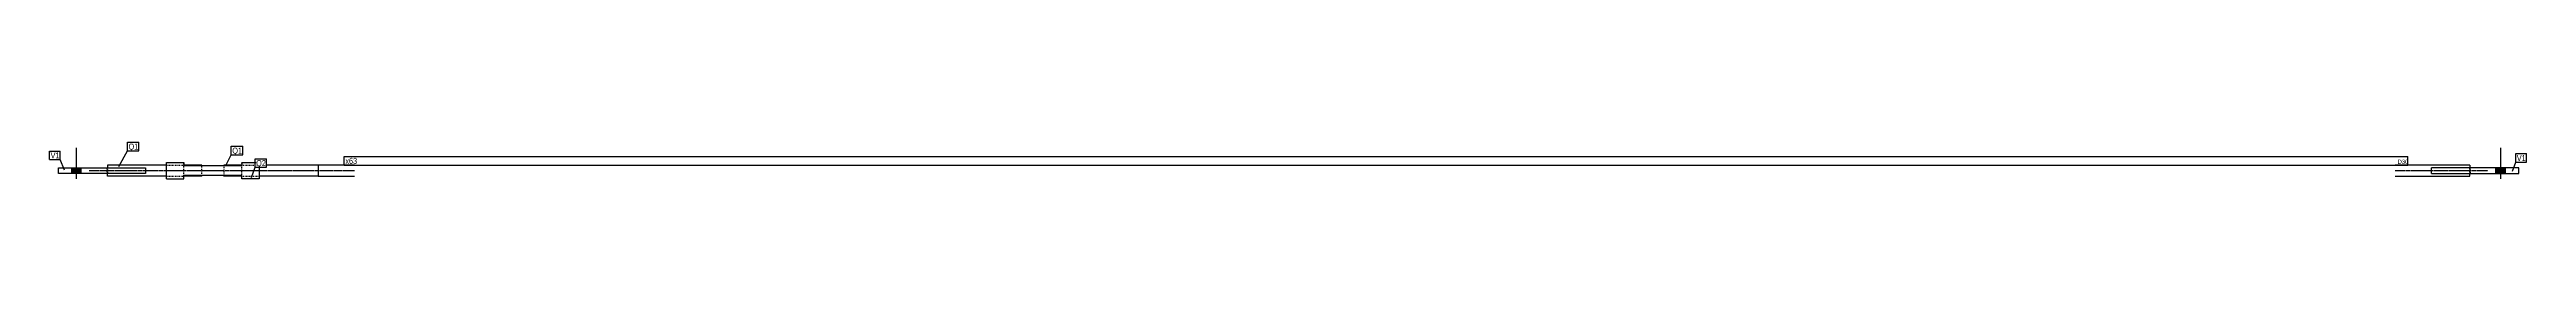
# Model space of a CAD drawing. Header units: millimetres. Extents: x 12 to 19844, y 12 to 363.
# Drawn here: x 12 to 6829, y 12 to 113 of the extents above; entities that cross this region are included whole.
import ezdxf

# ---------------------------------------------------------------- set-up
doc = ezdxf.new("R2010")
doc.units = ezdxf.units.MM
doc.linetypes.add('DXK_LINE_DOT2', pattern=[3.9198, 1.9599, -1.9599])
doc.linetypes.add('DXK_LINE_DOT3', pattern=[5.9187, 2.979, -0.9799, 0.9799, -0.9799])
doc.layers.add('STÅL', color=7, linetype='Continuous')
doc.layers.add('TEKST', color=7, linetype='Continuous')
doc.styles.add('Arial Narrow', font='ARIALN.TTF', dxfattribs={"height": 0.2})

msp = doc.modelspace()

# ---------------------------------------------------------------- hatches: boundary and pattern name
at = {"layer": 'STÅL', "linetype": 'Continuous'}
for points in [[(73.3, 27), (99.3, 27), (99.3, 42), (73.3, 42)], [(6771, 42), (6745, 42), (6745, 27), (6771, 27)]]:
    msp.add_hatch(color=96, dxfattribs=at).paths.add_polyline_path(points)

# ---------------------------------------------------------------- linework, layer by layer
at = {"layer": 'STÅL', "color": 96, "linetype": 'Continuous'}
for p, q in [((86.3, 12), (86.3, 97)), ((6758, 12), (6758, 97)), ((73.3, 27), (73.3, 42)), ((99.3, 27), (99.3, 42)), ((6745, 27), (6745, 42)), ((6771, 27), (6771, 42))]:
    msp.add_line(p, q, dxfattribs=at)
at = {"layer": 'STÅL', "color": 2, "linetype": 'Continuous'}
for p, q in [((36.3, 42), (276.3, 42)), ((36.3, 27), (36.3, 42)), ((276.3, 27), (36.3, 27)), ((333.8, 49.5), (171.3, 49.5)), ((171.3, 49.5), (171.3, 42)), ((171.3, 19.5), (171.3, 27)), ((333.8, 19.5), (171.3, 19.5)), ((276.3, 42), (276.3, 27)), ((333.8, 57), (381.3, 57)), ((333.8, 12), (333.8, 57)), ((333.8, 12), (381.3, 12)), ((381.3, 57), (381.3, 47.7)), ((431.3, 49.5), (381.3, 49.5)), ((541.3, 47.7), (381.3, 47.7)), ((541.3, 21.3), (381.3, 21.3)), ((381.3, 12), (381.3, 21.3)), ((431.3, 19.5), (381.3, 19.5)), ((431.3, 49.5), (431.3, 47.7)), ((431.3, 19.5), (431.3, 21.3)), ((541.3, 49.5), (491.3, 49.5)), ((491.3, 49.5), (491.3, 47.7)), ((491.3, 19.5), (491.3, 21.3)), ((541.3, 19.5), (491.3, 19.5)), ((541.3, 57), (588.8, 57)), ((541.3, 57), (541.3, 54)), ((541.3, 54), (541.3, 47.7)), ((541.3, 12), (541.3, 21.3)), ((588.8, 12), (541.3, 12)), ((588.8, 57), (588.8, 23.3)), ((751.3, 49.5), (588.8, 49.5)), ((588.8, 23.3), (588.8, 12)), ((751.3, 19.5), (588.8, 19.5)), ((851.3, 49.5), (751.3, 49.5)), ((751.3, 49.5), (751.3, 19.5)), ((751.3, 49.5), (751.3, 21.5)), ((751.3, 21.5), (751.3, 19.5)), ((751.3, 19.5), (851.3, 19.5)), ((6673, 49.5), (6468, 49.5)), ((6468, 19.5), (6673, 19.5)), ((6808, 42), (6568, 42)), ((6568, 27), (6568, 42)), ((6568, 27), (6808, 27)), ((6673, 49.5), (6673, 42)), ((6673, 19.5), (6673, 27)), ((6808, 27), (6808, 42))]:
    msp.add_line(p, q, dxfattribs=at)
at = {"layer": 'STÅL', "color": 7, "linetype": 'DXK_LINE_DOT3'}
for p, q in [((121.3, 34.5), (283.8, 34.5)), ((283.8, 34.5), (638.8, 34.5)), ((638.8, 34.5), (701.3, 34.5)), ((701.3, 34.5), (851.3, 34.5)), ((6468, 34.5), (6723, 34.5))]:
    msp.add_line(p, q, dxfattribs=at)
at = {"layer": 'STÅL', "color": 7, "linetype": 'DXK_LINE_DOT2'}
for p, q in [((170.3, 27), (170.3, 42)), ((171.3, 42), (171.3, 27)), ((333.8, 49.5), (381.3, 49.5)), ((333.8, 19.5), (381.3, 19.5)), ((381.3, 21.3), (381.3, 54)), ((431.3, 21.3), (431.3, 47.7)), ((491.3, 47.7), (491.3, 21.5)), ((491.3, 21.3), (491.3, 21.5)), ((491.3, 21.3), (491.3, 21.5)), ((541.3, 54), (541.3, 57)), ((541.3, 49.5), (588.8, 49.5)), ((541.3, 15), (541.3, 47.7)), ((541.3, 19.5), (588.8, 19.5)), ((6673, 27), (6673, 42)), ((6674, 42), (6674, 27))]:
    msp.add_line(p, q, dxfattribs=at)

# ---------------------------------------------------------------- wipeouts: each hides what was drawn before it
at = {"color": 0}
msp.add_wipeout([(255.1, 92.5), (255.1, 110), (229.5, 110), (229.5, 92.5)], dxfattribs=at).dxf.layer = 'TEKST'

# ---------------------------------------------------------------- next in the draw order: wipeouts: each hides what was drawn before it
for points in [[(38.4, 68.1), (38.4, 85.6), (15, 85.6), (15, 68.1)], [(255.1, 92.5), (255.1, 110), (229.5, 110), (229.5, 92.5)], [(540.6, 81.4), (540.6, 98.9), (515.1, 98.9), (515.1, 81.4)], [(6468.9, 53), (6468.9, 70.5), (826.3, 70.5), (826.3, 53)], [(6826, 60.9), (6826, 78.4), (6802.5, 78.4), (6802.5, 60.9)], [(606.4, 47), (606.4, 64.5), (580.8, 64.5), (580.8, 47)]]:
    msp.add_wipeout(points, dxfattribs=at).dxf.layer = 'TEKST'

# ---------------------------------------------------------------- next in the draw order: linework, layer by layer
at = {"layer": 'TEKST', "color": 7, "linetype": 'Continuous'}
for p, q in [((203.1, 45.5), (226.5, 89.5)), ((226.5, 113), (258.1, 113)), ((226.5, 89.5), (226.5, 113)), ((226.5, 89.5), (258.1, 89.5)), ((258.1, 89.5), (258.1, 113))]:
    msp.add_line(p, q, dxfattribs=at)

# ---------------------------------------------------------------- next in the draw order: texts
at = {"layer": 'TEKST', "color": 3, "style": 'Arial Narrow'}
msp.add_text('Q1', height=16.7, dxfattribs=at).set_placement((229.5, 92.5))

# ---------------------------------------------------------------- next in the draw order: wipeouts: each hides what was drawn before it
at = {"color": 0}
for points in [[(38.4, 68.1), (38.4, 85.6), (15, 85.6), (15, 68.1)], [(540.6, 81.4), (540.6, 98.9), (515.1, 98.9), (515.1, 81.4)], [(6468.9, 53), (6468.9, 70.5), (826.3, 70.5), (826.3, 53)], [(6826, 60.9), (6826, 78.4), (6802.5, 78.4), (6802.5, 60.9)], [(606.4, 47), (606.4, 64.5), (580.8, 64.5), (580.8, 47)]]:
    msp.add_wipeout(points, dxfattribs=at).dxf.layer = 'TEKST'

# ---------------------------------------------------------------- next in the draw order: linework, layer by layer
at = {"layer": 'TEKST', "color": 7, "linetype": 'Continuous'}
for p, q in [((12, 88.6), (41.4, 88.6)), ((12, 65.1), (12, 88.6)), ((41.4, 65.1), (41.4, 88.6)), ((497.5, 48.4), (512.1, 78.4)), ((512.1, 101.9), (543.6, 101.9)), ((512.1, 78.4), (512.1, 101.9)), ((512.1, 78.4), (543.6, 78.4)), ((543.6, 78.4), (543.6, 101.9)), ((823.3, 50), (823.3, 73.5)), ((6799.5, 81.4), (6829, 81.4)), ((6799.5, 57.9), (6799.5, 81.4)), ((6829, 57.9), (6829, 81.4)), ((12, 65.1), (41.4, 65.1)), ((53.5, 36), (41.4, 65.1)), ((568.1, 16), (577.8, 44)), ((577.8, 67.5), (609.4, 67.5)), ((577.8, 44), (577.8, 67.5)), ((577.8, 44), (609.4, 44)), ((609.4, 44), (609.4, 67.5)), ((6790.4, 32.8), (6799.5, 57.9)), ((6799.5, 57.9), (6829, 57.9))]:
    msp.add_line(p, q, dxfattribs=at)

# ---------------------------------------------------------------- next in the draw order: texts
at = {"layer": 'TEKST', "color": 3, "style": 'Arial Narrow'}
for s, p in [('V1', (15, 68.1)), ('Q1', (515.1, 81.4)), ('x63', (826.3, 53)), ('V1', (6802.5, 60.9)), ('Q2', (580.8, 47))]:
    msp.add_text(s, height=16.7, dxfattribs=at).set_placement(p)

# ---------------------------------------------------------------- next in the draw order: wipeouts: each hides what was drawn before it
at = {"color": 0}
msp.add_wipeout([(6499.3, 53), (6499.3, 65.5), (6474.2, 65.5), (6474.2, 53)], dxfattribs=at).dxf.layer = 'TEKST'

# ---------------------------------------------------------------- next in the draw order: wipeouts: each hides what was drawn before it
msp.add_wipeout([(6499.3, 53), (6499.3, 65.5), (6474.2, 65.5), (6474.2, 53)], dxfattribs=at).dxf.layer = 'TEKST'

# ---------------------------------------------------------------- next in the draw order: linework, layer by layer
at = {"layer": 'TEKST', "color": 7, "linetype": 'Continuous'}
for p, q in [((823.3, 73.5), (6502.3, 73.5)), ((6502.3, 50), (6502.3, 73.5)), ((823.3, 50), (6502.3, 50))]:
    msp.add_line(p, q, dxfattribs=at)

# ---------------------------------------------------------------- next in the draw order: texts
at = {"layer": 'TEKST', "color": 3, "style": 'Arial Narrow'}
msp.add_text('D30', height=11.93, dxfattribs=at).set_placement((6474.2, 53))

doc.saveas('drawing.dxf')
